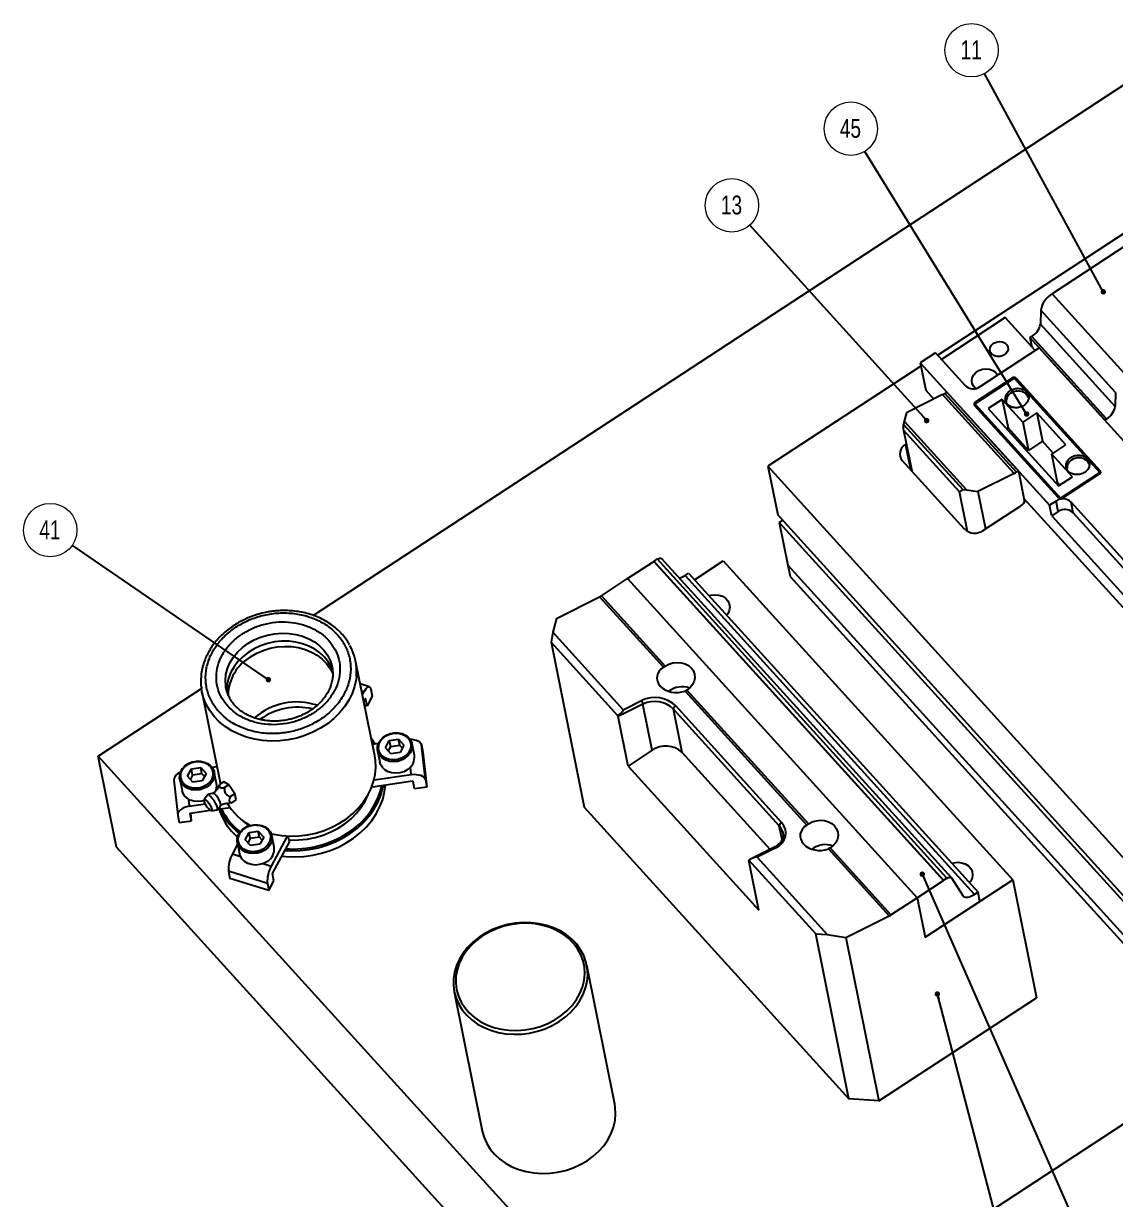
# Model space of a CAD drawing. Header units: millimetres. Extents: x 5 to 1512, y -497 to 895.
# Drawn here: x 1117.4 to 1319.4, y 162.5 to 380 of the extents above; entities that cross this region are included whole.
import ezdxf

# ---------------------------------------------------------------- set-up
doc = ezdxf.new("R2010")
doc.units = ezdxf.units.MM
doc.styles.add('SLDTEXTSTYLE13', font='TXT', dxfattribs={"width": 0.75})
doc.dimstyles.new('SLDDIMSTYLE2', dxfattribs={"dimtxt": 0.18, "dimasz": 1.016, "dimexe": 0, "dimexo": 0.0625, "dimgap": 0, "dimtad": 0, "dimtih": 1, "dimtoh": 1, "dimdec": 0, "dimrnd": 1e-09, "dimzin": 0, "dimdsep": 46, "dimtxsty": 'Standard', "dimblk1": 'DOT', "dimblk2": 'DOT', "dimsah": 1, "dimcen": 0.09, "dimadec": 0, "dimazin": 0, "dimtfac": 1.016, "dimtdec": 0, "dimtofl": 0, "dimtmove": 0, "dimatfit": 3, "dimldrblk": 'DOT', "dimfxl": 1, "dimfrac": 2, "dimtolj": 1, "dimtzin": 0, "dimarcsym": 0})

# ---------------------------------------------------------------- blocks, each defined once
blk = doc.blocks.new('SW_NOTE_52')
at = {"color": 0, "linetype": 'Continuous', "lineweight": 0}
blk.add_circle((-2.36, 4.34), 4.94, dxfattribs=at)
at = {"color": 0, "linetype": 'Continuous', "lineweight": 0, "insert": (-2.43, 6.15), "char_height": 3.5, "attachment_point": 2, "style": 'SLDTEXTSTYLE13'}
blk.add_mtext('11', dxfattribs=at)
blk = doc.blocks.new('_Dot')
at = {"color": 0, "linetype": 'ByBlock', "lineweight": -2}
blk.add_line((-0.5, 0), (-1, 0), dxfattribs=at)
at = {"color": 0, "linetype": 'ByBlock', "const_width": 0.5}
blk.add_lwpolyline([(-0.25, 0, 1), (0.25, 0, 1)], format="xyb", close=True, dxfattribs=at)
blk = doc.blocks.new('SW_NOTE_54')
at = {"color": 0, "linetype": 'Continuous', "lineweight": 0}
blk.add_circle((-3.31, 3.66), 4.94, dxfattribs=at)
at = {"color": 0, "linetype": 'Continuous', "lineweight": 0, "insert": (-3.38, 5.47), "char_height": 3.5, "attachment_point": 2, "style": 'SLDTEXTSTYLE13'}
blk.add_mtext('13', dxfattribs=at)
blk = doc.blocks.new('SW_NOTE_60')
at = {"color": 0, "linetype": 'Continuous', "lineweight": 0}
blk.add_circle((-4.07, 2.79), 4.94, dxfattribs=at)
at = {"color": 0, "linetype": 'Continuous', "lineweight": 0, "insert": (-4.14, 4.6), "char_height": 3.5, "attachment_point": 2, "style": 'SLDTEXTSTYLE13'}
blk.add_mtext('41', dxfattribs=at)
blk = doc.blocks.new('SW_NOTE_61')
at = {"color": 0, "linetype": 'Continuous', "lineweight": 0}
blk.add_circle((-2.59, 4.2), 4.94, dxfattribs=at)
at = {"color": 0, "linetype": 'Continuous', "lineweight": 0, "insert": (-2.66, 6.01), "char_height": 3.5, "attachment_point": 2, "style": 'SLDTEXTSTYLE13'}
blk.add_mtext('45', dxfattribs=at)

msp = doc.modelspace()

# ---------------------------------------------------------------- linework, layer by layer
at = {"color": 7, "linetype": 'Continuous', "lineweight": 25}
for p, q in [((1170.962, 270.508), (1332.469, 376.229)), ((1336.055, 351.079), (1286.483, 318.629)), ((1323.634, 340.434), (1307.657, 329.975)), ((1307.657, 329.975), (1321.479, 314.747)), ((1305.544, 326.98), (1305.485, 324.352)), ((1319.367, 311.752), (1305.544, 326.98)), ((1298.989, 325.578), (1287.188, 317.853)), ((1304.525, 319.479), (1298.989, 325.578)), ((1319.308, 309.123), (1305.485, 324.352)), ((1303.901, 322.105), (1303.545, 321.872)), ((1317.723, 306.877), (1303.901, 322.105)), ((1294.343, 312.814), (1305.273, 319.969)), ((1303.545, 321.872), (1303.884, 320.185)), ((1317.368, 306.644), (1303.545, 321.872)), ((1323.991, 299.347), (1305.273, 319.969)), ((1286.1, 319.051), (1283.267, 317.196)), ((1286.1, 319.051), (1291.572, 313.023)), ((1283.386, 316.602), (1255.092, 298.081)), ((1283.267, 317.196), (1307.168, 290.864)), ((1283.267, 317.196), (1284.285, 312.133)), ((1293.354, 309.638), (1300.641, 314.408)), ((1293.412, 309.929), (1300.294, 314.434)), ((1300.641, 314.408), (1316.479, 296.959)), ((1300.987, 314.382), (1316.537, 297.249)), ((1287.388, 311.328), (1280.684, 307.986)), ((1284.285, 312.133), (1285.754, 310.514)), ((1300.634, 296.734), (1287.388, 311.328)), ((1288.162, 311.803), (1287.798, 311.565)), ((1301.045, 296.971), (1287.798, 311.565)), ((1301.409, 297.209), (1288.162, 311.803)), ((1319.367, 311.752), (1319.308, 309.123)), ((1308.846, 292.215), (1293.295, 309.347)), ((1293.354, 309.638), (1309.192, 292.189)), ((1293.446, 309.181), (1293.354, 309.638)), ((1298.437, 310.437), (1295.846, 308.741)), ((1302.224, 306.265), (1298.437, 310.437)), ((1298.437, 310.437), (1299.495, 305.176)), ((1280.684, 307.986), (1280.298, 306.409)), ((1295.846, 308.741), (1308.805, 294.464)), ((1304.815, 307.961), (1302.224, 306.265)), ((1310.2, 302.028), (1304.815, 307.961)), ((1304.815, 307.961), (1305.872, 302.7)), ((1317.723, 306.877), (1317.368, 306.644)), ((1280.163, 304.76), (1280.182, 305.829)), ((1290.53, 293.338), (1280.163, 304.76)), ((1280.163, 304.76), (1281.677, 297.232)), ((1280.298, 306.409), (1280.182, 305.829)), ((1280.182, 305.829), (1291.125, 293.773)), ((1280.298, 306.409), (1291.815, 293.721)), ((1299.495, 305.176), (1299.235, 305.007)), ((1303.282, 301.004), (1299.495, 305.176)), ((1302.224, 306.265), (1303.282, 301.004)), ((1305.872, 302.7), (1303.282, 301.004)), ((1307.868, 300.502), (1305.872, 302.7)), ((1280.508, 302.074), (1280.68, 302.187)), ((1307.609, 300.332), (1310.2, 302.028)), ((1311.396, 296.16), (1307.609, 300.332)), ((1308.667, 295.072), (1307.609, 300.332)), ((1255.092, 298.081), (1324.205, 221.939)), ((1255.092, 298.081), (1256.902, 289.08)), ((1291.443, 286.473), (1279.924, 299.163)), ((1300.634, 296.734), (1293.93, 293.392)), ((1301.409, 297.209), (1301.045, 296.971)), ((1301.409, 297.209), (1302.556, 291.501)), ((1308.805, 294.464), (1311.396, 296.16)), ((1309.192, 292.189), (1316.479, 296.959)), ((1316.421, 296.667), (1309.539, 292.162)), ((1316.479, 296.959), (1316.519, 296.758)), ((1291.125, 293.773), (1290.53, 293.338)), ((1291.125, 293.773), (1291.815, 293.721)), ((1291.815, 293.721), (1293.93, 293.392)), ((1309.064, 294.634), (1308.667, 295.072)), ((1291.997, 286.042), (1290.53, 293.338)), ((1293.93, 293.392), (1295.32, 286.482)), ((1302.427, 292.146), (1326.07, 266.098)), ((1308.382, 291.659), (1307.168, 290.864)), ((1308.778, 289.69), (1308.382, 291.659)), ((1309.192, 292.189), (1309.215, 292.073)), ((1327.28, 273.683), (1311.154, 291.45)), ((1311.55, 289.481), (1311.154, 291.45)), ((1301.788, 290.716), (1294.906, 286.211)), ((1307.564, 288.895), (1307.168, 290.864)), ((1308.778, 289.69), (1307.564, 288.895)), ((1327.429, 271.986), (1311.55, 289.481)), ((1256.902, 289.08), (1326.015, 212.938)), ((1257.808, 288.081), (1257.185, 287.673)), ((1257.185, 287.673), (1258.769, 279.797)), ((1257.185, 287.673), (1326.297, 211.531)), ((1307.564, 288.895), (1325.994, 268.59)), ((1234.587, 280.935), (1233.98, 280.538)), ((1288.15, 221.925), (1234.587, 280.935)), ((1289.014, 221.978), (1235.452, 280.988)), ((1241.473, 277.102), (1246.797, 280.587)), ((1246.797, 280.587), (1300.359, 221.577)), ((1229.133, 277.301), (1233.992, 280.481)), ((1233.98, 280.538), (1233.992, 280.481)), ((1233.98, 280.538), (1287.542, 221.527)), ((1233.992, 280.481), (1287.554, 221.471)), ((1258.769, 279.797), (1259.193, 277.687)), ((1258.769, 279.797), (1327.881, 203.655)), ((1224.276, 274.121), (1229.133, 277.301)), ((1229.133, 277.301), (1282.696, 218.291)), ((1239.746, 277.881), (1240.385, 278.3)), ((1239.746, 277.881), (1293.308, 218.871)), ((1240.385, 278.3), (1293.947, 219.29)), ((1259.193, 277.687), (1328.305, 201.545)), ((1224.276, 274.121), (1236.066, 261.132)), ((1215.953, 269.947), (1223.947, 273.932)), ((1223.947, 273.932), (1235.751, 260.928)), ((1215.953, 269.947), (1215.324, 267.373)), ((1463.293, 269.676), (1240.644, 123.932)), ((1215.324, 267.373), (1214.962, 265.57)), ((1214.962, 265.57), (1221.099, 235.049)), ((1227.323, 251.952), (1214.962, 265.57)), ((1215.324, 267.373), (1228.31, 253.066)), ((1182.357, 244.517), (1178.822, 262.098)), ((1235.751, 260.928), (1236.066, 261.132)), ((1131.217, 244.491), (1150.302, 256.984)), ((1154.856, 256.986), (1154.829, 257.129)), ((1181.356, 257.292), (1179.682, 257.819)), ((1181.627, 256.866), (1181.893, 255.543)), ((1240.097, 256.691), (1239.756, 256.516)), ((1240.097, 256.691), (1262.567, 231.936)), ((1150.391, 256.381), (1153.823, 239.314)), ((1180.083, 255.826), (1180.364, 256.353)), ((1180.618, 255.087), (1180.338, 254.56)), ((1180.942, 253.758), (1180.671, 255.108)), ((1181.893, 255.543), (1180.942, 253.758)), ((1228.31, 253.066), (1231.684, 254.748)), ((1239.756, 256.516), (1262.251, 231.732)), ((1180.469, 253.907), (1180.942, 253.758)), ((1231.946, 254.102), (1227.366, 251.819)), ((1233.664, 245.56), (1231.946, 254.102)), ((1257.174, 231.594), (1237.593, 253.167)), ((1239.206, 245.142), (1237.593, 253.167)), ((1238.023, 253.761), (1257.605, 232.187)), ((1229.211, 242.645), (1227.366, 251.819)), ((1182.457, 246.711), (1181.704, 247.766)), ((1182.247, 246.681), (1181.784, 247.367)), ((1183.023, 246.792), (1181.931, 246.636)), ((1184.331, 246.004), (1185.047, 247.348)), ((1185.329, 244.905), (1184.331, 246.004)), ((1185.273, 246.223), (1184.851, 245.431)), ((1185.047, 247.348), (1186.76, 247.594)), ((1185.047, 247.348), (1185.273, 246.223)), ((1186.986, 246.468), (1185.273, 246.223)), ((1186.76, 247.594), (1187.758, 246.495)), ((1186.986, 246.468), (1186.76, 247.594)), ((1187.464, 245.942), (1186.986, 246.468)), ((1187.758, 246.495), (1187.042, 245.15)), ((1189.683, 244.639), (1189.259, 246.749)), ((1191.741, 240.07), (1190.994, 246.545)), ((1190.994, 246.545), (1191.26, 245.223)), ((1134.61, 227.613), (1131.217, 244.491)), ((1240.644, 123.932), (1131.217, 244.491)), ((1182.887, 245.468), (1183.311, 243.358)), ((1187.042, 245.15), (1185.329, 244.905)), ((1191.26, 245.223), (1192.007, 238.748)), ((1233.664, 245.56), (1229.211, 242.645)), ((1255.474, 227.22), (1239.206, 245.142)), ((1147.734, 240.76), (1148.449, 242.105)), ((1148.449, 242.105), (1150.162, 242.35)), ((1148.675, 240.979), (1148.449, 242.105)), ((1150.162, 242.35), (1151.16, 241.251)), ((1150.389, 241.225), (1150.162, 242.35)), ((1153.179, 242.516), (1152.27, 242.386)), ((1153.085, 239.396), (1152.661, 241.506)), ((1229.211, 242.645), (1253.4, 215.995)), ((1145.188, 240.049), (1145.935, 233.573)), ((1146.289, 240.224), (1146.713, 238.115)), ((1148.731, 239.661), (1147.734, 240.76)), ((1148.675, 240.979), (1148.254, 240.187)), ((1150.389, 241.225), (1148.675, 240.979)), ((1150.444, 239.907), (1148.731, 239.661)), ((1150.866, 240.699), (1150.389, 241.225)), ((1151.16, 241.251), (1150.444, 239.907)), ((1154.46, 239.731), (1153.65, 239.201)), ((1155.353, 239.189), (1154.46, 239.731)), ((1189.351, 239.814), (1181.932, 238.751)), ((1182.238, 240.097), (1189.096, 241.08)), ((1189.732, 238.422), (1189.461, 239.772)), ((1191.741, 240.07), (1192.007, 238.748)), ((1151.424, 237.264), (1150.826, 236.426)), ((1153.55, 238.954), (1153.65, 239.201)), ((1155.353, 239.189), (1154.544, 238.659)), ((1156.475, 237.51), (1155.353, 239.189)), ((1156.475, 237.51), (1155.666, 236.98)), ((1156.704, 236.374), (1156.475, 237.51)), ((1181.932, 238.751), (1181.888, 238.968)), ((1192.007, 238.748), (1189.732, 238.422)), ((1148.047, 235.199), (1151.036, 235.627)), ((1153.349, 234.656), (1155.593, 234.978)), ((1155.894, 235.844), (1155.51, 235.826)), ((1155.894, 235.844), (1156.704, 236.374)), ((1221.099, 235.049), (1270.054, 181.115)), ((1145.945, 233.508), (1146.211, 232.186)), ((1148.486, 232.512), (1148.214, 233.862)), ((1148.302, 233.933), (1151.934, 234.453)), ((1148.486, 232.512), (1148.321, 233.936)), ((1152.189, 234.345), (1153.195, 234.557)), ((1146.211, 232.186), (1148.486, 232.512)), ((1158.942, 231.867), (1158.717, 231.444)), ((1159.104, 230.366), (1160.817, 230.611)), ((1160.817, 230.611), (1161.815, 229.512)), ((1161.043, 229.486), (1160.817, 230.611)), ((1262.251, 231.732), (1262.567, 231.936)), ((1156.944, 228.486), (1157.368, 226.376)), ((1158.388, 229.022), (1159.104, 230.366)), ((1159.386, 227.923), (1158.388, 229.022)), ((1159.33, 229.241), (1158.908, 228.448)), ((1159.33, 229.241), (1159.104, 230.366)), ((1161.043, 229.486), (1159.33, 229.241)), ((1161.521, 228.96), (1161.043, 229.486)), ((1161.815, 229.512), (1161.099, 228.168)), ((1166.172, 229.692), (1163.216, 224.139)), ((1163.74, 227.657), (1163.316, 229.767)), ((1166.57, 228.695), (1163.471, 222.873)), ((1166.57, 228.695), (1166.371, 229.683)), ((1244.038, 107.055), (1134.61, 227.613)), ((1156.998, 228.215), (1156.033, 226.401)), ((1161.099, 228.168), (1159.386, 227.923)), ((1256.201, 227.582), (1251.958, 225.467)), ((1256.449, 227.464), (1253.075, 225.781)), ((1266.598, 227.494), (1266.256, 227.32)), ((1266.256, 227.32), (1277.509, 214.922)), ((1266.598, 227.494), (1277.838, 215.111)), ((1263.916, 211.636), (1251.555, 225.254)), ((1253.4, 215.995), (1251.556, 225.169)), ((1253.075, 225.781), (1266.061, 211.474)), ((1162.496, 220.926), (1155.312, 223.188)), ((1155.312, 223.188), (1155.578, 221.866)), ((1162.762, 219.604), (1155.578, 221.866)), ((1163.712, 221.389), (1163.441, 222.739)), ((1287.542, 221.527), (1288.15, 221.925)), ((1288.15, 221.925), (1288.161, 221.869)), ((1289.042, 221.941), (1291.104, 218.689)), ((1162.496, 220.926), (1162.762, 219.604)), ((1162.762, 219.604), (1163.712, 221.389)), ((1282.696, 218.291), (1287.554, 221.471)), ((1284.166, 210.977), (1300.359, 221.577)), ((1287.542, 221.527), (1287.554, 221.471)), ((1300.359, 221.577), (1304.742, 199.777)), ((1277.838, 215.111), (1282.696, 218.291)), ((1282.696, 218.291), (1284.166, 210.977)), ((1284.166, 210.977), (1294.287, 217.602)), ((1293.947, 219.29), (1293.308, 218.871)), ((1294.287, 217.602), (1293.947, 219.29)), ((1269.515, 210.936), (1277.509, 214.922)), ((1270.054, 181.115), (1263.916, 211.636)), ((1263.916, 211.636), (1266.061, 211.474)), ((1266.061, 211.474), (1269.515, 210.936)), ((1269.515, 210.936), (1275.596, 180.697)), ((1226.752, 180.087), (1221.577, 205.826)), ((1197.067, 200.898), (1202.243, 175.159)), ((1275.596, 180.697), (1304.742, 199.777)), ((1275.596, 180.697), (1270.054, 181.115))]:
    msp.add_line(p, q, dxfattribs=at)
at = {"color": 8, "linetype": 'Continuous', "lineweight": 25}
for p, q in [((1300.294, 314.434), (1300.339, 314.21)), ((1300.987, 314.382), (1301.079, 313.925)), ((1293.412, 309.929), (1293.457, 309.706)), ((1280.508, 302.074), (1281.426, 297.508)), ((1316.537, 297.249), (1316.608, 296.897)), ((1180.364, 256.353), (1179.951, 256.483)), ((1180.671, 255.108), (1180.64, 255.118)), ((1189.096, 241.08), (1188.943, 242.407)), ((1147.894, 236.526), (1148.047, 235.199)), ((1148.214, 233.868), (1148.214, 233.862)), ((1257.689, 229.036), (1257.174, 231.594)), ((1156.033, 226.401), (1157.505, 225.937)), ((1161.743, 224.603), (1163.216, 224.139))]:
    msp.add_line(p, q, dxfattribs=at)
at = {"color": 7, "linetype": 'Continuous', "lineweight": 25, "flags": 128}
for points in [[(1296.835, 320.83), (1297.334, 321.066), (1297.885, 321.16), (1298.43, 321.102), (1298.908, 320.898), (1299.269, 320.57), (1299.473, 320.154), (1299.497, 319.695), (1299.34, 319.242), (1299.019, 318.845), (1298.567, 318.547), (1298.035, 318.379), (1297.479, 318.361), (1296.96, 318.494), (1296.535, 318.764), (1296.249, 319.141), (1296.133, 319.585), (1296.2, 320.047), (1296.443, 320.477), (1296.835, 320.83)], [(1293.5, 312.475), (1293.149, 312.824), (1292.877, 313.32), (1292.783, 313.87), (1292.872, 314.432), (1293.139, 314.965), (1293.564, 315.429), (1294.116, 315.79), (1294.752, 316.02), (1295.427, 316.104), (1296.09, 316.035), (1296.692, 315.817), (1297.188, 315.468), (1297.541, 315.012), (1297.581, 314.934)], [(1299.259, 310.028), (1299.233, 310.262), (1299.309, 310.754), (1299.556, 311.216), (1299.95, 311.609), (1300.457, 311.895), (1301.032, 312.051), (1301.623, 312.063), (1302.179, 311.928), (1302.649, 311.66), (1302.992, 311.281), (1303.178, 310.827), (1303.18, 310.817)], [(1310.49, 297.655), (1310.464, 297.888), (1310.54, 298.381), (1310.787, 298.843), (1311.181, 299.236), (1311.688, 299.522), (1312.262, 299.678), (1312.854, 299.689), (1313.41, 299.555), (1313.88, 299.287), (1314.223, 298.908), (1314.409, 298.454), (1314.411, 298.444)], [(1234.624, 280.895), (1234.738, 280.96), (1234.876, 281.023), (1235.009, 281.066), (1235.134, 281.087), (1235.246, 281.086), (1235.343, 281.062), (1235.422, 281.017), (1235.452, 280.988)], [(1244.148, 274.154), (1244.515, 274.253), (1245.261, 274.334), (1245.993, 274.259), (1246.666, 274.032), (1247.237, 273.669), (1247.67, 273.192), (1247.938, 272.631), (1248.025, 272.021), (1247.924, 271.4), (1247.642, 270.808), (1247.436, 270.532)], [(1173.06, 262.777), (1172.219, 263.576), (1171.25, 264.266), (1170.168, 264.835), (1168.993, 265.272), (1167.746, 265.57), (1166.45, 265.724), (1165.127, 265.731), (1163.801, 265.59), (1162.495, 265.304), (1161.234, 264.879), (1160.039, 264.322), (1158.932, 263.643), (1157.933, 262.853), (1157.059, 261.968), (1156.326, 261.002), (1155.747, 259.973), (1155.333, 258.9), (1155.09, 257.802), (1155.023, 256.698), (1155.056, 256.152)], [(1159.396, 262.849), (1160.527, 263.499), (1161.74, 264.024), (1163.014, 264.415), (1164.327, 264.664), (1165.655, 264.768), (1166.973, 264.725), (1168.259, 264.535), (1169.49, 264.201), (1170.644, 263.73), (1171.699, 263.13), (1172.638, 262.412), (1173.443, 261.588), (1174.101, 260.674), (1174.59, 259.705)], [(1174.393, 261.265), (1174.434, 261.095), (1174.47, 260.93)], [(1236.066, 261.132), (1236.747, 261.489), (1237.495, 261.717), (1238.272, 261.804), (1239.04, 261.746), (1239.76, 261.546), (1240.396, 261.214), (1240.915, 260.766), (1241.293, 260.226), (1241.509, 259.619), (1241.554, 258.977), (1241.424, 258.332), (1241.127, 257.715), (1240.677, 257.159), (1240.097, 256.691)], [(1150.391, 256.381), (1150.361, 256.537), (1150.304, 256.876)], [(1180.364, 256.353), (1180.562, 256.69), (1180.764, 256.963), (1180.96, 257.16), (1181.144, 257.275), (1181.309, 257.302), (1181.447, 257.24), (1181.555, 257.093), (1181.627, 256.866)], [(1180.618, 255.087), (1180.626, 255.101), (1180.635, 255.112), (1180.643, 255.121), (1180.651, 255.125), (1180.658, 255.127), (1180.663, 255.124), (1180.668, 255.118), (1180.671, 255.108)], [(1186.592, 243.498), (1186.565, 243.493), (1185.815, 243.422), (1185.08, 243.495), (1184.398, 243.71), (1183.806, 244.054), (1183.337, 244.509), (1183.015, 245.05), (1182.858, 245.648), (1182.874, 246.271), (1183.063, 246.885), (1183.414, 247.457), (1183.908, 247.957), (1184.519, 248.357), (1185.214, 248.635), (1185.955, 248.778), (1186.702, 248.776), (1187.416, 248.631), (1188.057, 248.35), (1188.591, 247.948), (1188.989, 247.447), (1189.23, 246.873), (1189.301, 246.259), (1189.198, 245.636), (1188.926, 245.039), (1188.501, 244.499), (1187.945, 244.046), (1187.945, 244.046)], [(1188.891, 247.597), (1189.278, 247.583), (1189.714, 247.517), (1190.107, 247.4), (1190.444, 247.238), (1190.71, 247.036), (1190.896, 246.802), (1190.994, 246.545)], [(1163.218, 230.109), (1163.628, 230.017), (1165.16, 229.773), (1166.729, 229.673), (1168.315, 229.719), (1169.899, 229.909), (1171.461, 230.242), (1172.983, 230.714), (1174.446, 231.318), (1175.833, 232.048), (1177.127, 232.895), (1178.311, 233.848), (1179.372, 234.896), (1180.296, 236.026), (1181.074, 237.224), (1181.694, 238.476), (1182.149, 239.767), (1182.435, 241.081), (1182.547, 242.401), (1182.484, 243.713), (1182.357, 244.517)], [(1149.995, 238.255), (1149.967, 238.249), (1149.218, 238.178), (1148.482, 238.252), (1147.8, 238.467), (1147.209, 238.811), (1146.739, 239.265), (1146.417, 239.806), (1146.26, 240.404), (1146.277, 241.027), (1146.465, 241.641), (1146.816, 242.214), (1147.31, 242.713), (1147.921, 243.113), (1148.616, 243.392), (1149.357, 243.534), (1150.104, 243.533), (1150.818, 243.388), (1151.459, 243.106), (1151.993, 242.704), (1152.391, 242.203), (1152.632, 241.63), (1152.703, 241.015), (1152.6, 240.392), (1152.329, 239.795), (1151.903, 239.256), (1151.347, 238.803), (1151.347, 238.803)], [(1188.369, 241.937), (1187.711, 241.595), (1186.989, 241.383), (1186.239, 241.312), (1185.504, 241.386), (1184.822, 241.6), (1184.231, 241.944), (1183.761, 242.399), (1183.439, 242.94), (1183.311, 243.358)], [(1189.096, 241.08), (1189.564, 241.12), (1190.025, 241.107), (1190.461, 241.041), (1190.854, 240.925), (1191.19, 240.763), (1191.457, 240.561), (1191.643, 240.327), (1191.741, 240.07)], [(1189.351, 239.814), (1189.37, 239.816), (1189.389, 239.815), (1189.407, 239.812), (1189.424, 239.808), (1189.438, 239.801), (1189.449, 239.792), (1189.457, 239.783), (1189.461, 239.772)], [(1150.806, 236.243), (1150.391, 236.139), (1149.642, 236.068), (1148.906, 236.142), (1148.225, 236.357), (1147.633, 236.701), (1147.164, 237.156), (1146.842, 237.697), (1146.713, 238.115)], [(1153.195, 234.557), (1153.227, 234.569), (1153.296, 234.708), (1153.261, 234.98), (1153.126, 235.355), (1152.907, 235.793), (1152.627, 236.246), (1152.316, 236.664), (1152.008, 237.004), (1151.736, 237.227), (1151.53, 237.31), (1151.424, 237.264)], [(1165.123, 225.977), (1165.899, 225.893), (1167.552, 225.824), (1169.217, 225.903), (1170.877, 226.129), (1172.512, 226.498), (1174.104, 227.008), (1175.634, 227.651), (1177.087, 228.422), (1178.444, 229.31), (1179.691, 230.307), (1180.814, 231.4), (1181.799, 232.578), (1182.636, 233.826), (1183.315, 235.132), (1183.829, 236.479), (1184.171, 237.854), (1184.329, 239.095)], [(1165.677, 227.018), (1166.91, 226.953), (1168.574, 226.995), (1170.237, 227.184), (1171.88, 227.518), (1173.484, 227.993), (1175.032, 228.603), (1176.506, 229.343), (1177.888, 230.203), (1179.164, 231.173), (1180.319, 232.243), (1181.34, 233.401), (1182.215, 234.633), (1182.934, 235.926), (1183.49, 237.265), (1183.876, 238.634), (1183.956, 239.041)], [(1166.513, 228.976), (1166.79, 228.962), (1168.318, 228.976), (1169.848, 229.134), (1171.36, 229.436), (1172.833, 229.876), (1174.25, 230.451), (1175.591, 231.151), (1176.839, 231.968), (1177.978, 232.891), (1178.992, 233.908), (1179.869, 235.006), (1180.597, 236.171), (1181.167, 237.387), (1181.175, 237.405)], [(1148.047, 235.199), (1147.589, 235.106), (1147.159, 234.966), (1146.774, 234.782), (1146.448, 234.563), (1146.194, 234.316), (1146.022, 234.051), (1145.937, 233.778), (1145.945, 233.508)], [(1151.675, 234.699), (1151.389, 235.056), (1151.125, 235.466), (1150.923, 235.866), (1150.814, 236.196), (1150.814, 236.404), (1150.925, 236.461), (1151.127, 236.356), (1151.392, 236.106), (1151.678, 235.749), (1151.943, 235.339), (1152.145, 234.939), (1152.254, 234.609), (1152.253, 234.401), (1152.143, 234.344), (1151.94, 234.449), (1151.675, 234.699)], [(1148.214, 233.862), (1148.214, 233.874), (1148.217, 233.885), (1148.225, 233.896), (1148.235, 233.906), (1148.249, 233.916), (1148.265, 233.923), (1148.283, 233.929), (1148.302, 233.933)], [(1155.729, 231.623), (1156.766, 230.608), (1157.272, 230.189)], [(1160.649, 226.516), (1160.622, 226.511), (1159.872, 226.439), (1159.137, 226.513), (1158.455, 226.728), (1157.864, 227.072), (1157.394, 227.527), (1157.072, 228.068), (1156.915, 228.666), (1156.931, 229.289), (1157.12, 229.903), (1157.471, 230.475), (1157.965, 230.975), (1158.576, 231.375), (1159.271, 231.653), (1160.012, 231.796), (1160.759, 231.794), (1161.473, 231.649), (1162.114, 231.368), (1162.648, 230.966), (1163.046, 230.465), (1163.287, 229.891), (1163.358, 229.277), (1163.255, 228.654), (1162.983, 228.057), (1162.558, 227.517), (1162.002, 227.064), (1162.002, 227.064)], [(1157.765, 232.698), (1158.74, 231.81), (1158.861, 231.714)], [(1262.567, 231.936), (1263.248, 232.293), (1263.996, 232.521), (1264.773, 232.608), (1265.541, 232.55), (1266.261, 232.35), (1266.896, 232.018), (1267.416, 231.57), (1267.793, 231.029), (1268.01, 230.423), (1268.055, 229.781), (1267.925, 229.135), (1267.628, 228.519), (1267.178, 227.963), (1266.598, 227.494)], [(1162.426, 224.954), (1161.769, 224.613), (1161.046, 224.401), (1160.297, 224.33), (1159.561, 224.404), (1158.879, 224.618), (1158.288, 224.962), (1157.818, 225.417), (1157.496, 225.958), (1157.368, 226.376)], [(1289.071, 224.662), (1289.438, 224.76), (1290.184, 224.841), (1290.916, 224.766), (1291.589, 224.54), (1292.16, 224.177), (1292.593, 223.7), (1292.861, 223.139), (1292.948, 222.528), (1292.847, 221.908), (1292.565, 221.316), (1292.359, 221.04)], [(1288.161, 221.869), (1288.3, 221.95), (1288.438, 222.013), (1288.571, 222.056), (1288.696, 222.077), (1288.808, 222.076), (1288.905, 222.052), (1288.984, 222.007), (1289.042, 221.941)], [(1293.308, 218.871), (1292.961, 218.667), (1292.616, 218.51), (1292.283, 218.403), (1291.971, 218.351), (1291.69, 218.354), (1291.447, 218.413), (1291.25, 218.526), (1291.104, 218.689)], [(1221.428, 206.443), (1221.015, 207.588), (1220.438, 208.674), (1219.705, 209.685), (1218.826, 210.607), (1217.813, 211.428), (1216.682, 212.136), (1215.447, 212.72), (1214.126, 213.173), (1212.738, 213.488), (1211.302, 213.661), (1209.837, 213.689), (1208.366, 213.573), (1206.908, 213.313), (1205.484, 212.913), (1204.114, 212.38), (1202.817, 211.72), (1201.612, 210.942), (1200.514, 210.058), (1199.54, 209.08), (1198.704, 208.022), (1198.016, 206.898), (1197.488, 205.725), (1197.125, 204.518), (1196.934, 203.296), (1196.916, 202.074), (1197.073, 200.87), (1197.401, 199.702), (1197.897, 198.584), (1198.554, 197.534), (1199.361, 196.566), (1200.308, 195.693), (1201.382, 194.927), (1202.568, 194.28), (1203.848, 193.761), (1205.205, 193.376), (1206.619, 193.131), (1208.072, 193.03), (1209.542, 193.075), (1211.009, 193.263), (1212.453, 193.593), (1213.852, 194.061), (1215.188, 194.659), (1216.442, 195.379), (1217.595, 196.211), (1218.633, 197.144), (1219.54, 198.164), (1220.303, 199.256), (1220.912, 200.407), (1221.359, 201.599), (1221.636, 202.816), (1221.741, 204.04), (1221.671, 205.255), (1221.428, 206.443)], [(1220.887, 206.601), (1220.472, 207.743), (1219.887, 208.822), (1219.141, 209.822), (1218.245, 210.729), (1217.213, 211.529), (1216.06, 212.209), (1214.805, 212.759), (1213.465, 213.171), (1212.062, 213.438), (1210.617, 213.558), (1209.151, 213.526), (1207.686, 213.345), (1206.246, 213.017), (1204.852, 212.547), (1203.524, 211.942), (1202.283, 211.211), (1201.149, 210.365), (1200.137, 209.417), (1199.263, 208.382), (1198.542, 207.275), (1197.983, 206.113), (1197.594, 204.914), (1197.383, 203.695), (1197.352, 202.476), (1197.502, 201.274), (1197.829, 200.108), (1198.331, 198.995), (1198.998, 197.954), (1199.82, 196.998), (1200.786, 196.143), (1201.88, 195.402), (1203.086, 194.786), (1204.386, 194.304), (1205.76, 193.963), (1207.187, 193.77), (1208.646, 193.726), (1210.114, 193.832), (1211.569, 194.087), (1212.989, 194.487), (1214.353, 195.026), (1215.639, 195.695), (1216.829, 196.485), (1217.904, 197.383), (1218.849, 198.377), (1219.648, 199.45), (1220.289, 200.586), (1220.764, 201.769), (1221.064, 202.981), (1221.186, 204.202), (1221.126, 205.415), (1220.887, 206.601)], [(1202.243, 175.159), (1202.248, 175.132), (1202.577, 173.963), (1203.073, 172.846), (1203.729, 171.795), (1204.537, 170.827), (1205.484, 169.954), (1206.558, 169.189), (1207.743, 168.542), (1209.023, 168.022), (1210.38, 167.637), (1211.795, 167.393), (1213.248, 167.292), (1214.718, 167.336), (1216.185, 167.524), (1217.629, 167.855), (1219.028, 168.322), (1220.364, 168.92), (1221.617, 169.64), (1222.771, 170.473), (1223.809, 171.405), (1224.715, 172.425), (1225.479, 173.518), (1226.088, 174.668), (1226.534, 175.86), (1226.812, 177.077), (1226.916, 178.301), (1226.847, 179.516), (1226.752, 180.087)]]:
    msp.add_lwpolyline(points, dxfattribs=at)
at = {"color": 8, "linetype": 'Continuous', "lineweight": 25, "flags": 128}
for points in [[(1158.902, 265.305), (1160.033, 265.955), (1161.246, 266.48), (1162.521, 266.871), (1163.833, 267.121), (1165.161, 267.225), (1166.479, 267.181), (1167.766, 266.991), (1168.996, 266.657), (1170.15, 266.186), (1171.205, 265.586), (1172.144, 264.868), (1172.95, 264.044), (1173.607, 263.13), (1174.105, 262.141), (1174.393, 261.265)], [(1154.829, 257.129), (1154.792, 257.359), (1154.725, 258.455), (1154.836, 259.56), (1155.122, 260.654), (1155.579, 261.717), (1156.197, 262.732), (1156.967, 263.679), (1157.874, 264.542), (1158.902, 265.305)], [(1178.964, 259.179), (1178.899, 258.662), (1178.614, 257.348), (1178.158, 256.057), (1177.538, 254.805), (1176.761, 253.607), (1175.837, 252.477), (1174.776, 251.429), (1173.591, 250.476), (1172.298, 249.629), (1170.911, 248.899), (1169.448, 248.295), (1167.926, 247.823), (1166.363, 247.49), (1164.78, 247.3), (1163.194, 247.254), (1161.625, 247.354), (1160.093, 247.598), (1158.615, 247.984), (1157.21, 248.506), (1155.895, 249.158), (1154.685, 249.933), (1153.596, 250.821), (1152.641, 251.811), (1151.831, 252.891), (1151.176, 254.048), (1150.684, 255.269), (1150.391, 256.381)], [(1187.945, 244.046), (1187.287, 243.705), (1186.592, 243.498)], [(1151.347, 238.803), (1150.69, 238.461), (1149.995, 238.255)], [(1162.002, 227.064), (1161.344, 226.723), (1160.649, 226.516)]]:
    msp.add_lwpolyline(points, dxfattribs=at)
at = {"color": 7, "linetype": 'Continuous', "lineweight": 25}
for centre, radius, start, end in [((1309.83, 326.2), 4.356, 119.92145, 169.68702), ((1302.271, 324.937), 3.267, 299.92145, 349.68702), ((1300.608, 313.981), 0.552, 46.64521, 124.72537), ((1285.571, 314.955), 4.056, 296.60628, 303.3015), ((1293.086, 314.627), 2.206, 226.64521, 304.72537), ((1293.589, 309.591), 0.382, 117.5522, 219.75279), ((1316.093, 309.708), 3.267, 299.92145, 349.68702), ((1281.39, 300.383), 1.908, 117.5522, 219.75279), ((1298.818, 300.361), 4.056, 296.60628, 303.3015), ((1316.244, 297.006), 0.382, 297.5522, 39.75279), ((1300.574, 292.668), 2.299, 301.88161, 339.48953), ((1309.639, 289.846), 2.206, 46.64521, 124.72537), ((1309.224, 292.616), 0.552, 226.64521, 304.72537), ((1310.035, 287.877), 2.206, 46.64521, 124.72537), ((1293.336, 288.478), 2.758, 226.64521, 304.72537), ((1237.898, 280.573), 3.265, 284.24332, 304.46633), ((1222.494, 276.834), 3.245, 296.60628, 303.3015), ((1169.191, 260.162), 9.822, 354.25692, 29.21012), ((1163.687, 255.546), 8.47, 120.43766, 178.62135), ((1167.857, 257.998), 7.065, 16.34942, 42.57061), ((1239.228, 253.195), 4.111, 70.66228, 127.37118), ((1167.919, 242.767), 11.733, 71.31453, 131.54499), ((1230.947, 254.072), 1, 1.71197, 42.51614), ((1168.146, 241.633), 11.888, 76.93437, 125.74632), ((1238.288, 253.116), 0.698, 112.35727, 175.76021), ((1236.177, 241.934), 4.412, 46.64521, 124.72537), ((1187.026, 244.261), 2.684, 300.0229, 8.10902), ((1146.736, 239.915), 1.554, 103.26758, 175.05846), ((1150.785, 238.96), 2.341, 330.94588, 10.7337), ((1152.343, 235.932), 1.625, 83.71821, 123.20851), ((1152.299, 236.744), 0.833, 31.76734, 74.57352), ((1151.1, 235.114), 2.815, 6.84713, 47.32621), ((1170.169, 242.067), 13.821, 301.44674, 347.16281), ((1152.343, 235.932), 1.625, 303.20851, 342.6988), ((1164.957, 241.668), 11.503, 211.00595, 240.47577), ((1164.441, 238.182), 11.452, 197.79079, 229.31878), ((1164.076, 239.257), 11.311, 203.70729, 222.44409), ((1164.534, 239.675), 11.621, 205.07428, 232.48739), ((1257.87, 231.542), 0.698, 112.35727, 175.76021), ((1167.276, 245.917), 18.62, 265.6201, 302.86196), ((1161.064, 223.586), 5.765, 150.77402, 183.9607), ((1161.083, 227.279), 2.684, 300.0229, 8.10902), ((1265.729, 223.999), 4.111, 70.66228, 127.37118), ((1168.248, 221.324), 5.765, 150.77402, 183.9607), ((1163.68, 222.756), 0.24, 150.77402, 183.9607), ((1276.056, 217.823), 3.245, 296.60628, 303.3015)]:
    msp.add_arc(centre, radius, start, end, dxfattribs=at)
at = {"color": 8, "linetype": 'Continuous', "lineweight": 25}
msp.add_arc((1256.232, 227.329), 0.255, 31.74865, 97.14538, dxfattribs=at)
at = {"color": 7, "linetype": 'Continuous', "lineweight": 25}
for centre, major_axis, ratio, start_param, end_param in [((1238.086, 258.888), (3.542, -0.155), 0.7480439, 2.3231104, 5.2356747), ((1234.276, 251.893), (4.554, -0.199), 0.7480439, 0.6377999, 2.2085962), ((1234.25, 251.564), (4.055, -0.264), 0.7375026, 0.6514675, 2.2222638), ((1226.285, 251.74), (2.032, 1.316), 0.1747484, 5.1317525, 6.3118171), ((1227.078, 252.136), (-0.273, 0.422), 0.2544227, 3.7138569, 4.1045886), ((1253.857, 230.319), (4.554, -0.199), 0.7480439, 5.3501889, 6.9209852), ((1253.832, 229.99), (4.055, -0.264), 0.7375026, 0.1963727, 0.2814382), ((1264.587, 229.692), (3.542, -0.155), 0.7480439, 2.3231104, 5.2356747), ((1251.844, 224.852), (-0.273, 0.422), 0.2544227, 0.1815326, 0.5722643), ((1251.051, 224.456), (2.032, 1.316), 0.1747484, 0.0286318, 1.2086965)]:
    msp.add_ellipse(centre, major_axis=major_axis, ratio=ratio, start_param=start_param, end_param=end_param, dxfattribs=at)
at = {"color": 8, "linetype": 'Continuous', "lineweight": 25}
msp.add_ellipse((1253.832, 229.99), major_axis=(4.055, -0.264), ratio=0.7375026, start_param=0.2814382, end_param=0.6514675, dxfattribs=at)
at = {"color": 7, "linetype": 'Continuous', "lineweight": 25}
for points in [[(1302.924, 311.856), (1302.734, 312.02), (1302.353, 312.346), (1301.529, 312.539), (1300.668, 312.465), (1299.878, 312.12), (1299.284, 311.559), (1298.977, 310.869), (1299.002, 310.153), (1299.356, 309.521), (1299.986, 309.069), (1300.794, 308.866), (1301.659, 308.943), (1302.448, 309.288), (1303.043, 309.849), (1303.346, 310.537), (1303.336, 311.263), (1303.061, 311.658), (1302.924, 311.856)], [(1314.155, 299.483), (1313.964, 299.647), (1313.584, 299.973), (1312.759, 300.166), (1311.899, 300.092), (1311.108, 299.746), (1310.515, 299.186), (1310.207, 298.496), (1310.233, 297.78), (1310.587, 297.148), (1311.216, 296.696), (1312.025, 296.493), (1312.89, 296.57), (1313.679, 296.914), (1314.274, 297.476), (1314.577, 298.164), (1314.567, 298.889), (1314.292, 299.285), (1314.155, 299.483)]]:
    msp.add_open_spline(points, degree=3, dxfattribs=at)
for points, knots in [([(1162.23, 271.059), (1161.727, 270.945), (1161.019, 270.785), (1159.998, 270.46), (1159.139, 270.144), (1158.145, 269.706), (1157.14, 269.181), (1156.137, 268.563), (1155.162, 267.856), (1154.236, 267.064), (1153.374, 266.194), (1152.591, 265.251), (1151.899, 264.242), (1151.31, 263.174), (1150.834, 262.056), (1150.48, 260.897), (1150.254, 259.705), (1150.176, 258.491), (1150.197, 257.547), (1150.294, 257.021), (1150.318, 256.895)], [0, 0, 0, 0, 0.0702128, 0.09882, 0.1462443, 0.1954611, 0.2482175, 0.3032295, 0.3599886, 0.4180998, 0.4772976, 0.537402, 0.5982978, 0.6599199, 0.7222455, 0.7852901, 0.8491057, 0.9137795, 0.979432, 1, 1, 1, 1]), ([(1156.718, 268.368), (1157.41, 268.777), (1158.835, 269.618), (1160.876, 270.325), (1162.614, 270.718), (1164.434, 270.97), (1166.74, 270.998), (1168.967, 270.629), (1170.632, 270.113), (1172.165, 269.475), (1173.846, 268.473), (1175.484, 266.997), (1176.748, 265.276), (1177.461, 263.64), (1177.798, 262.218), (1177.961, 260.72), (1177.814, 258.797), (1177.196, 256.91), (1176.445, 255.479), (1175.555, 254.153), (1174.231, 252.656), (1172.91, 251.7), (1172.268, 251.236)], [0, 0, 0, 0, 0.0582388, 0.119966, 0.1521572, 0.1843421, 0.25, 0.3156579, 0.347849, 0.380034, 0.4417612, 0.5, 0.5582388, 0.619966, 0.6521572, 0.6843421, 0.75, 0.8156579, 0.847849, 0.880034, 0.9417612, 1, 1, 1, 1]), ([(1177.718, 265.044), (1177.535, 265.36), (1177.15, 266.027), (1176.4, 266.958), (1175.528, 267.849), (1174.547, 268.654), (1173.474, 269.366), (1172.321, 269.978), (1171.1, 270.485), (1169.828, 270.883), (1168.527, 271.169), (1167.229, 271.343), (1166.005, 271.41), (1164.935, 271.395), (1163.958, 271.325), (1163.08, 271.218), (1162.492, 271.108), (1162.23, 271.059)], [0, 0, 0, 0, 0.0676286, 0.142404, 0.2172319, 0.292063, 0.3668343, 0.4414582, 0.5158096, 0.589691, 0.6627423, 0.7341773, 0.8018026, 0.859676, 0.9050394, 0.9576495, 1, 1, 1, 1]), ([(1153.563, 252.647), (1153.124, 253.193), (1152.22, 254.316), (1151.527, 255.966), (1151.188, 257.385), (1151.026, 258.884), (1151.172, 260.807), (1151.79, 262.694), (1152.541, 264.124), (1153.431, 265.451), (1154.755, 266.948), (1156.077, 267.904), (1156.718, 268.368)], [0, 0, 0, 0, 0.11647756, 0.23993208, 0.30431435, 0.36868419, 0.5, 0.63131581, 0.69569808, 0.76006792, 0.88352244, 1, 1, 1, 1]), ([(1157.868, 267.101), (1158.458, 267.449), (1159.672, 268.166), (1161.776, 268.896), (1164.057, 269.315), (1166.408, 269.341), (1168.305, 269.027), (1169.724, 268.587), (1171.03, 268.044), (1172.463, 267.19), (1173.858, 265.932), (1174.935, 264.466), (1175.671, 262.779), (1175.994, 260.905), (1175.844, 258.946), (1175.317, 257.338), (1174.677, 256.119), (1173.919, 254.988), (1172.791, 253.713), (1171.665, 252.898), (1171.118, 252.503)], [0, 0, 0, 0, 0.0582484, 0.1199858, 0.18429, 0.2499587, 0.3156275, 0.3478172, 0.3800142, 0.4417516, 0.5, 0.5582484, 0.6199858, 0.68429, 0.7499587, 0.8156275, 0.8478172, 0.8800142, 0.9417516, 1, 1, 1, 1]), ([(1155.18, 253.706), (1154.806, 254.17), (1154.036, 255.128), (1153.319, 256.828), (1152.991, 258.698), (1153.143, 260.658), (1153.669, 262.266), (1154.309, 263.485), (1155.067, 264.615), (1156.196, 265.891), (1157.322, 266.705), (1157.868, 267.101)], [0, 0, 0, 0, 0.1164968, 0.2399717, 0.3685799, 0.4999174, 0.6312549, 0.6956343, 0.7600283, 0.8835032, 1, 1, 1, 1]), ([(1174.397, 261.239), (1174.4, 261.231), (1174.507, 260.912), (1174.584, 260.238), (1174.605, 259.259), (1174.46, 258.289), (1174.191, 257.364), (1173.795, 256.464), (1173.278, 255.601), (1172.651, 254.786), (1171.923, 254.031), (1171.11, 253.347), (1170.238, 252.749), (1169.348, 252.254), (1168.533, 251.885), (1167.78, 251.605), (1167.039, 251.374), (1166.505, 251.255), (1166.224, 251.193)], [0, 0, 0, 0, 0.002143, 0.081283, 0.1633235, 0.2377108, 0.3111422, 0.3836708, 0.4554097, 0.5264433, 0.5967658, 0.6661992, 0.7341961, 0.7991515, 0.8576468, 0.9000355, 0.9473046, 1, 1, 1, 1]), ([(1166.224, 251.193), (1165.809, 251.121), (1165.224, 251.02), (1164.351, 250.956), (1163.604, 250.939), (1162.721, 250.983), (1161.812, 251.098), (1160.888, 251.294), (1159.974, 251.574), (1159.089, 251.939), (1158.249, 252.388), (1157.47, 252.919), (1156.763, 253.529), (1156.141, 254.215), (1155.612, 254.975), (1155.198, 255.807), (1154.937, 256.529), (1154.87, 256.981), (1154.85, 257.122)], [0, 0, 0, 0, 0.0781748, 0.110196, 0.1632173, 0.2182145, 0.2771317, 0.3385359, 0.4018901, 0.466814, 0.533111, 0.6007289, 0.6697447, 0.7403539, 0.8128564, 0.8876237, 0.9650324, 1, 1, 1, 1]), ([(1172.268, 251.236), (1171.577, 250.827), (1170.152, 249.985), (1168.11, 249.279), (1166.373, 248.886), (1164.553, 248.633), (1162.246, 248.606), (1160.02, 248.975), (1158.354, 249.491), (1156.824, 250.131), (1155.122, 251.119), (1154.073, 252.148), (1153.563, 252.647)], [0, 0, 0, 0, 0.11647756, 0.23993208, 0.30431435, 0.36868419, 0.5, 0.63131581, 0.69569808, 0.76006792, 0.88352244, 1, 1, 1, 1]), ([(1171.118, 252.503), (1170.529, 252.155), (1169.314, 251.438), (1167.21, 250.708), (1164.93, 250.288), (1162.579, 250.263), (1160.681, 250.577), (1159.262, 251.016), (1157.958, 251.561), (1156.508, 252.404), (1155.614, 253.28), (1155.18, 253.706)], [0, 0, 0, 0, 0.1164968, 0.2399717, 0.3685799, 0.4999174, 0.6312549, 0.6956343, 0.7600283, 0.8835032, 1, 1, 1, 1]), ([(1183.077, 245.824), (1183.081, 246.137), (1183.088, 246.619), (1183.392, 247.24), (1183.73, 247.687), (1184.169, 248.07), (1184.825, 248.474), (1185.393, 248.606), (1185.763, 248.693)], [0, 0, 0, 0, 0.2394568, 0.3683607, 0.5, 0.6316393, 0.7605432, 1, 1, 1, 1]), ([(1185.763, 248.693), (1186.14, 248.713), (1186.72, 248.745), (1187.446, 248.54), (1187.957, 248.292), (1188.388, 247.956), (1188.812, 247.439), (1189.084, 246.684), (1188.992, 245.878), (1188.699, 245.258), (1188.358, 244.811), (1187.92, 244.428), (1187.264, 244.024), (1186.696, 243.892), (1186.326, 243.806)], [0, 0, 0, 0, 0.1197284, 0.1841803, 0.25, 0.3158197, 0.3802716, 0.5, 0.6197284, 0.6841803, 0.75, 0.8158197, 0.8802716, 1, 1, 1, 1]), ([(1186.326, 243.806), (1185.949, 243.785), (1185.369, 243.753), (1184.643, 243.958), (1184.131, 244.206), (1183.703, 244.542), (1183.268, 245.058), (1183.152, 245.522), (1183.077, 245.824)], [0, 0, 0, 0, 0.2394568, 0.3683607, 0.5, 0.6316393, 0.7605432, 1, 1, 1, 1]), ([(1149.729, 238.562), (1149.352, 238.541), (1148.772, 238.509), (1148.045, 238.715), (1147.534, 238.962), (1147.104, 239.298), (1146.68, 239.816), (1146.408, 240.57), (1146.5, 241.376), (1146.792, 241.997), (1147.133, 242.443), (1147.571, 242.827), (1148.227, 243.23), (1148.795, 243.363), (1149.165, 243.449)], [0, 0, 0, 0, 0.1197284, 0.1841803, 0.25, 0.3158197, 0.3802716, 0.5, 0.6197284, 0.6841803, 0.75, 0.8158197, 0.8802716, 1, 1, 1, 1]), ([(1149.165, 243.449), (1149.542, 243.47), (1150.122, 243.502), (1150.848, 243.296), (1151.36, 243.049), (1151.788, 242.712), (1152.223, 242.197), (1152.339, 241.732), (1152.414, 241.431)], [0, 0, 0, 0, 0.2394568, 0.3683607, 0.5, 0.6316393, 0.7605432, 1, 1, 1, 1]), ([(1152.414, 241.431), (1152.41, 241.118), (1152.404, 240.636), (1152.099, 240.014), (1151.761, 239.568), (1151.322, 239.184), (1150.667, 238.781), (1150.098, 238.648), (1149.729, 238.562)], [0, 0, 0, 0, 0.2394568, 0.3683607, 0.5, 0.6316393, 0.7605432, 1, 1, 1, 1]), ([(1153.531, 238.963), (1153.457, 238.802), (1153.287, 238.432), (1152.915, 237.934), (1152.581, 237.66), (1152.435, 237.54)], [0, 0, 0, 0, 0.3019087, 0.6930596, 1, 1, 1, 1]), ([(1153.65, 239.201), (1153.628, 239.082), (1153.596, 238.9), (1153.693, 238.707), (1153.93, 238.621), (1154.243, 238.63), (1154.468, 238.652), (1154.544, 238.659)], [0, 0, 0, 0, 0.3059355, 0.4679081, 0.6311037, 0.8764843, 1, 1, 1, 1]), ([(1154.544, 238.659), (1154.543, 238.434), (1154.543, 238.089), (1154.693, 237.638), (1154.978, 237.31), (1155.331, 237.121), (1155.582, 237.016), (1155.666, 236.98)], [0, 0, 0, 0, 0.3059355, 0.4679081, 0.6311037, 0.8764843, 1, 1, 1, 1]), ([(1153.855, 235.371), (1153.93, 235.416), (1154.224, 235.593), (1154.797, 235.761), (1155.277, 235.796), (1155.511, 235.813)], [0, 0, 0, 0, 0.14819221, 0.58435783, 1, 1, 1, 1]), ([(1155.666, 236.98), (1155.59, 236.822), (1155.466, 236.563), (1155.412, 236.298), (1155.432, 236.126), (1155.55, 235.944), (1155.757, 235.884), (1155.894, 235.844)], [0, 0, 0, 0, 0.2789929, 0.4538406, 0.5003217, 0.6699579, 1, 1, 1, 1]), ([(1157.391, 230.121), (1157.583, 230.402), (1157.879, 230.835), (1158.505, 231.271), (1159.054, 231.534), (1159.648, 231.698), (1160.434, 231.789), (1160.984, 231.672), (1161.341, 231.596)], [0, 0, 0, 0, 0.2394568, 0.3683607, 0.5, 0.6316393, 0.7605432, 1, 1, 1, 1]), ([(1161.341, 231.596), (1161.666, 231.457), (1162.165, 231.244), (1162.641, 230.755), (1162.916, 230.318), (1163.067, 229.835), (1163.116, 229.186), (1162.932, 228.718), (1162.812, 228.413)], [0, 0, 0, 0, 0.2394568, 0.3683607, 0.5, 0.6316393, 0.7605432, 1, 1, 1, 1]), ([(1257.769, 230.546), (1257.805, 230.438), (1257.903, 230.146), (1257.895, 229.661), (1257.758, 229.106), (1257.458, 228.574), (1257.013, 228.095), (1256.567, 227.774), (1256.276, 227.622), (1256.201, 227.582)], [0, 0, 0, 0, 0.0967258, 0.2628705, 0.4337588, 0.6054529, 0.7745039, 0.9412409, 1, 1, 1, 1]), ([(1162.812, 228.413), (1162.62, 228.132), (1162.325, 227.699), (1161.698, 227.263), (1161.15, 227.001), (1160.554, 226.835), (1159.774, 226.752), (1158.832, 226.882), (1158.042, 227.297), (1157.561, 227.777), (1157.288, 228.217), (1157.136, 228.699), (1157.087, 229.348), (1157.271, 229.816), (1157.391, 230.121)], [0, 0, 0, 0, 0.1197284, 0.1841803, 0.25, 0.3158197, 0.3802716, 0.5, 0.6197284, 0.6841803, 0.75, 0.8158197, 0.8802716, 1, 1, 1, 1])]:
    msp.add_open_spline(points, degree=3, knots=knots, dxfattribs=at)

# ---------------------------------------------------------------- block references
at = {"color": 7, "linetype": 'Continuous', "lineweight": 0}
for name, p in [('SW_NOTE_52', (1295.111, 370.695)), ('SW_NOTE_61', (1273.006, 356.319)), ('SW_NOTE_54', (1251.725, 342.681)), ('SW_NOTE_60', (1126.404, 283.485))]:
    msp.add_blockref(name, p, dxfattribs=at)

# ---------------------------------------------------------------- leaders
for points in [[(1317.107, 330.351), (1295.111, 370.695)], [(1302.934, 307.74), (1273.006, 356.319)], [(1284.445, 306.533), (1251.725, 342.681)], [(1162.675, 258.611), (1126.404, 283.485)], [(1283.625, 222.639), (1320.756, 137.908)], [(1286.412, 200.478), (1305.597, 127.079)]]:
    msp.add_leader(points, dimstyle='SLDDIMSTYLE2', dxfattribs=at)

doc.saveas('drawing.dxf')
